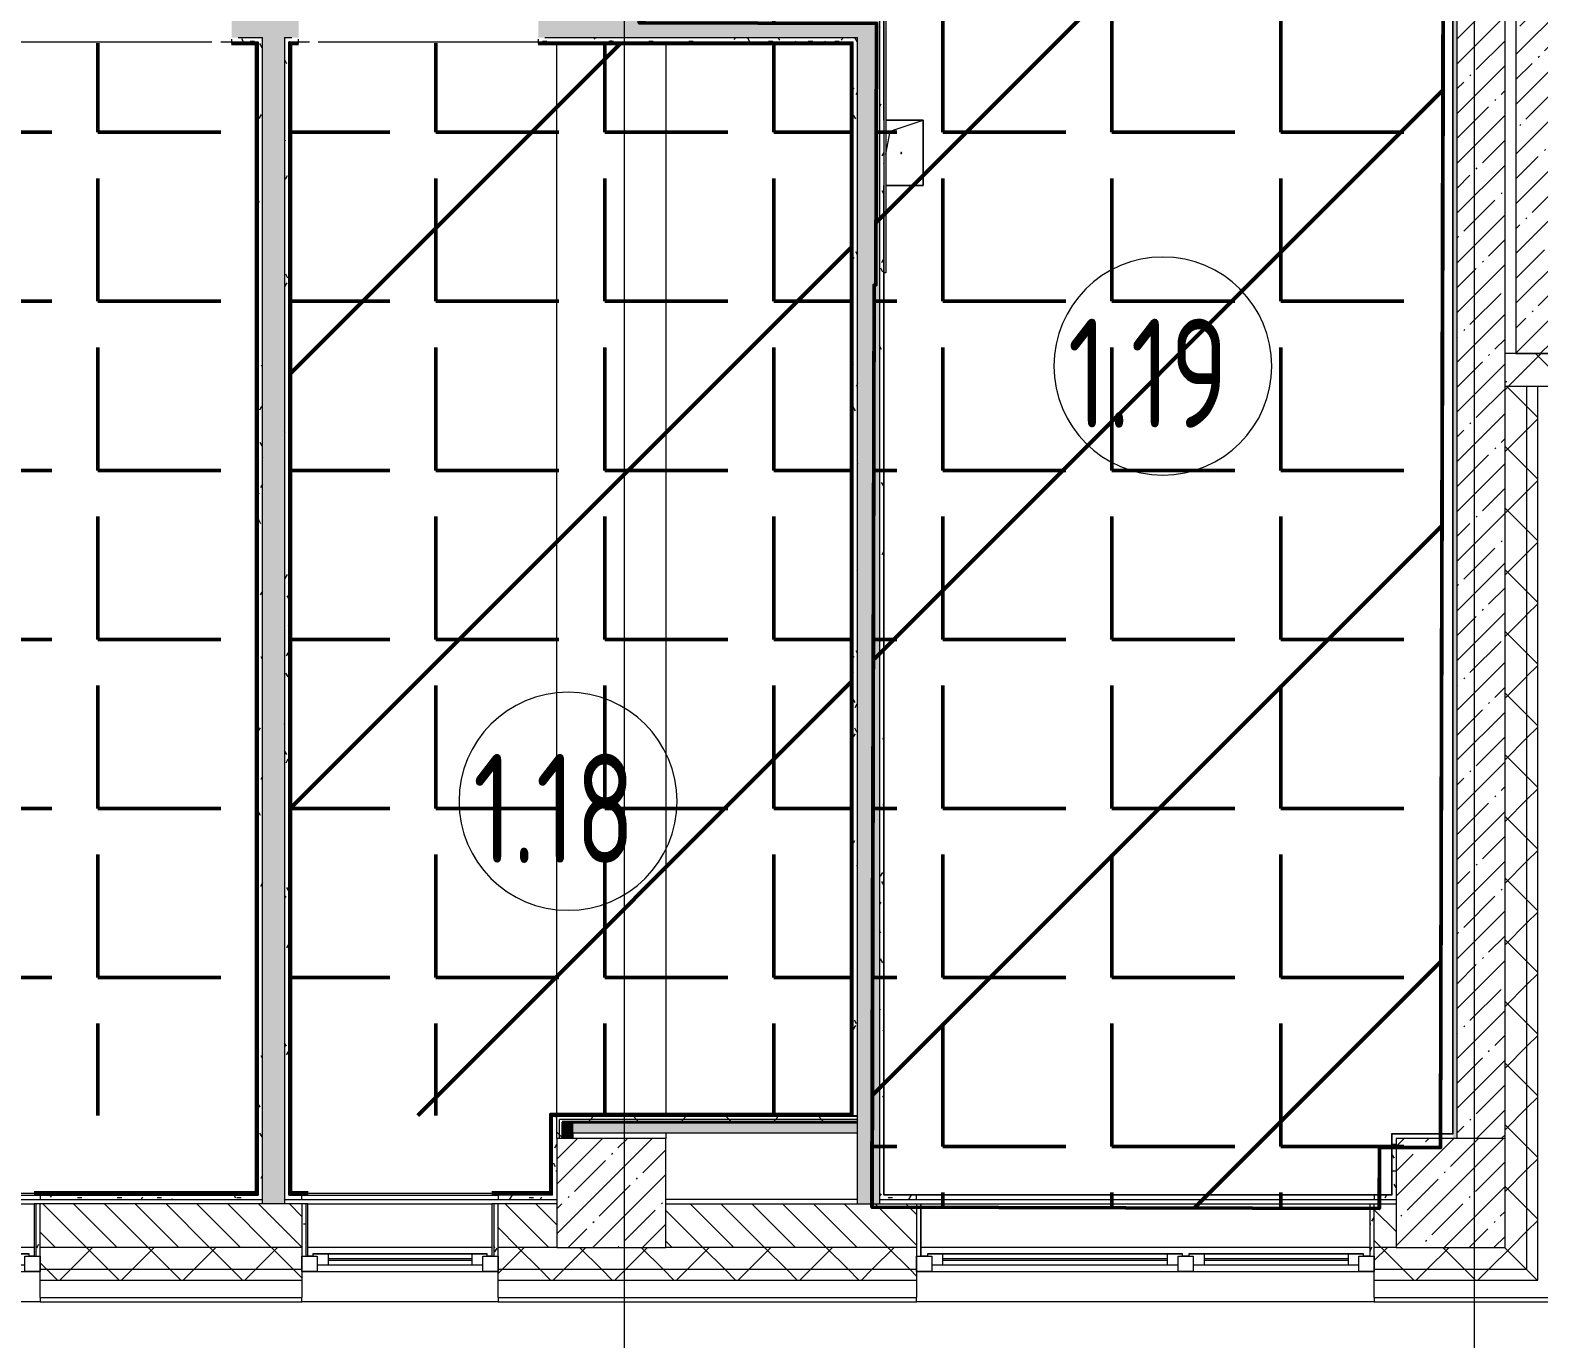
# Model space of a CAD drawing. Header units: millimetres. Extents: x -213547 to 415037, y -3642 to 106956.
# Drawn here: x 77999 to 84920, y 2995 to 8998 of the extents above; entities that cross this region are included whole.
import ezdxf

# ---------------------------------------------------------------- set-up
doc = ezdxf.new("R2010")
doc.units = ezdxf.units.MM
for name, color, linetype, lineweight in [('10)FK4', 3, 'Continuous', 50), ('1144 Монтаж CF7', 152, 'Continuous', 50), ('5.5) Перег WD5', 3, 'Continuous', 40), ('A-AREA-IDEN', 7, 'Continuous', 9), ('A-FLOR', 7, 'Continuous', 9), ('A-GENM', 7, 'Continuous', 9), ('A-GLAZ', 7, 'Continuous', 9), ('A-GLAZ-1', 7, 'Continuous', 5), ('A-WALL', 7, 'Continuous', 5), ('I-WALL', 7, 'Continuous', 5), ('S-COLS', 7, 'Continuous', 9), ('S-COLS-1', 7, 'Continuous', 5), ('Оси', 7, 'Continuous', 9)]:
    doc.layers.add(name, color=color, linetype=linetype, lineweight=lineweight)
doc.layers.add('A-WALL-1', color=9, linetype='Continuous', lineweight=5, true_color=0x808080)
doc.layers.add('A-WALL-FNSH-1', color=9, linetype='Continuous', lineweight=5, true_color=0x808080)
doc.styles.add('СПДС', font='ГОСТ тип А.ttf', dxfattribs={"width": 0.9})
pattern_1 = [(45, (64.7, -136.06), (-141.42136, 141.42136), []), (135, (64.7, -136.06), (-141.42136, -141.42136), [])]
pattern_2 = [(45, (64.7, -136.06), (-114.04925, 114.04925), []), (45, (178.75, -136.06), (-114.04925, 114.04925), [201.612, -40.322, 6.706, -33.617])]
pattern_3 = [(135, (64.7, -136.06), (-150.8683, -150.8683), [213.36, -35.56, 7.112, -35.56]), (135, (64.7, 14.71), (-150.8683, -150.8683), []), (50, (64.7, -136.06), (255.05767, -22.3145), [26.67, -293.37]), (355, (64.7, -136.06), (-49.3404, 267.4791), [21.336, -234.696]), (100.451, (85.96, -137.92), (205.7195, 245.16356), [22.666, -249.326]), (46.184, (64.7, -64.94), (379.511, -58.86), [40.005, -440.055]), (96.636, (96.33, -69.85), (332.3634, 346.3991), [33.999, -373.989]), (351.184, (64.7, -64.94), (332.3669, 346.3953), [32.004, -352.044]), (21, (100.26, -82.72), (212.26017, -143.1711), [26.67, -293.37]), (326, (100.26, -82.72), (86.5224, 257.8632), [21.336, -234.696]), (71.451, (117.95, -94.65), (298.78395, 114.6901), [22.666, -249.326]), (37.5, (64.7, -136.06), (4.32385, 118.37751), [6.706, -225.146, 6.706, -231.546, -235.585]), (37.5, (64.7, -136.06), (4.32385, 118.37751), [-470.103, 6.706, -228.879]), (7.5, (64.7, -136.06), (93.54758, 140.2533), [6.706, -129.134, 6.706, -219.812, -89.789]), (7.5, (64.7, -136.06), (93.54758, 140.2533), [-362.356, 6.706, -83.083]), (327.5, (-14.6, -136.06), (189.82734, -8.02019), [6.706, -82.194, 6.706, -270.662, -368.046]), (327.5, (-14.6, -136.06), (189.82734, -8.02019), [-366.268, 6.706, -361.34]), (317.5, (-50.16, -136.06), (207.38114, 35.59764), [6.706, -108.864, 6.706, -177.495, -261.366]), (317.5, (-50.16, -136.06), (207.38114, 35.59764), [-299.771, 6.706, -254.66])]
pattern_4 = [(0, (64.7, -136.06), (243.84, 60.96), [20.117, -162.763, 20.117, -162.763, -975.36]), (0, (64.7, -136.06), (243.84, 60.96), [-365.76, 20.117, -345.643, 20.117, -162.763, -426.72]), (0, (64.7, -136.06), (243.84, 60.96), [-914.4, 20.117, -101.803, 20.117, -284.683]), (120, (156.14, -105.58), (-174.71291, 180.691634), [20.117, -162.763, 20.117, -162.763, -975.36]), (120, (156.14, -105.58), (-174.71291, 180.691634), [-365.76, 20.117, -345.643, 20.117, -162.763, -426.72]), (120, (156.14, -105.58), (-174.71291, 180.691634), [-914.4, 20.117, -101.803, 20.117, -284.683]), (240, (186.62, 16.34), (-69.12709, -241.651634), [20.117, -162.763, 20.117, -162.763, -975.36]), (240, (186.62, 16.34), (-69.12709, -241.651634), [-365.76, 20.117, -345.643, 20.117, -162.763, -426.72]), (240, (186.62, 16.34), (-69.12709, -241.651634), [-914.4, 20.117, -101.803, 20.117, -284.683])]
pattern_5 = [(45, (64.7, -136.06), (-212.132, 212.132), []), (135, (64.7, -136.06), (-212.132, -212.132), [])]
pattern_6 = [(0, (0, 0), (0, 775.335), [563.88, -211.455]), (90, (0, 0), (-775.335, 5e-14), [563.88, -211.455])]

# ---------------------------------------------------------------- blocks, each defined once
blk = doc.blocks.new('BSC_Колонна _Прямоугольная - 500х500-V14-Объем проектирования 1 этажа')
at = {"layer": 'S-COLS-1'}
h = blk.add_hatch(dxfattribs=at)
h.set_pattern_fill('FP_18', color=256, style=0, pattern_type=2)
h.set_pattern_definition([(45, (-80600, -3800), (-114.04925, 114.04925), []), (45, (-80485.95, -3800), (-114.04925, 114.04925), [201.613, -40.323, 6.706, -33.617])])
h.paths.add_polyline_path([(250, -250), (250, 250), (-250, 250), (-250, -250)])
for p, q in [((250, 250), (-250, 250)), ((-250, 250), (-250, -250)), ((250, -250), (250, 250)), ((-250, -250), (250, -250))]:
    blk.add_line(p, q, dxfattribs=at)
blk = doc.blocks.new('120_Окно_СКБ_1Ст - 120_Окно_СКБ_1Ст 900х2500_h_-19906774-Объем проектирования 1 этажа')
at = {"layer": 'A-GLAZ'}
for p, q in [((-450, -75), (-450, -5)), ((-450, -5), (-380, -5)), ((-380, -5), (-380, -75)), ((380, -35), (-380, -35)), ((-380, -35), (-380, -75)), ((-330, -85), (-330, -35)), ((330, -85), (330, -35)), ((380, -75), (380, -5)), ((380, -5), (450, -5)), ((380, -75), (380, -35)), ((450, -5), (450, -75)), ((-380, -75), (-450, -75)), ((-380, -75), (-400, -75)), ((-400, -75), (-400, -85)), ((-400, -85), (400, -85)), ((400, -85), (-400, -85)), ((450, -75), (380, -75)), ((400, -75), (380, -75)), ((400, -85), (400, -75))]:
    blk.add_line(p, q, dxfattribs=at)
at = {"layer": 'A-GLAZ-1'}
for p, q in [((450, -5), (-450, -5)), ((-330, -55), (330, -55)), ((330, -65), (-330, -65)), ((-422, -75), (-400, -75)), ((400, -75), (422, -75))]:
    blk.add_line(p, q, dxfattribs=at)
blk = doc.blocks.new('120_Окно_СКБ_1Ст - 120_Окно_СКБ_1Ст 900х2500_h_-19906150-Объем проектирования 1 этажа')
at = {"layer": 'A-GLAZ'}
for p, q in [((-450, -75), (-450, -5)), ((-450, -5), (-380, -5)), ((-380, -5), (-380, -75)), ((380, -35), (-380, -35)), ((-380, -35), (-380, -75)), ((-330, -85), (-330, -35)), ((330, -85), (330, -35)), ((380, -75), (380, -5)), ((380, -5), (450, -5)), ((380, -75), (380, -35)), ((450, -5), (450, -75)), ((-380, -75), (-450, -75)), ((-380, -75), (-400, -75)), ((-400, -75), (-400, -85)), ((-400, -85), (400, -85)), ((400, -85), (-400, -85)), ((450, -75), (380, -75)), ((400, -75), (380, -75)), ((400, -85), (400, -75))]:
    blk.add_line(p, q, dxfattribs=at)
at = {"layer": 'A-GLAZ-1'}
for p, q in [((450, -5), (-450, -5)), ((-330, -55), (330, -55)), ((330, -65), (-330, -65)), ((-422, -75), (-400, -75)), ((400, -75), (422, -75))]:
    blk.add_line(p, q, dxfattribs=at)
blk = doc.blocks.new('120_Окно_СКБ_2Ст - 120_Окно_СКБ_2Ст 2100х2500 _мал створка СЛЕВА_-19967351-Объем проектирования 1 этажа')
at = {"layer": 'A-GLAZ'}
for p, q in [((-1050, -75), (-1050, -5)), ((-1050, -5), (-980, -5)), ((-980, -5), (-980, -75)), ((-220, -35), (-980, -35)), ((-980, -35), (-980, -75)), ((-930, -85), (-930, -35)), ((-270, -85), (-270, -35)), ((-220, -75), (-220, -5)), ((-220, -5), (-150, -5)), ((-220, -75), (-220, -35)), ((-150, -5), (-150, -75)), ((980, -35), (-150, -35)), ((-150, -35), (-150, -75)), ((-100, -85), (-100, -35)), ((930, -85), (930, -35)), ((980, -75), (980, -5)), ((980, -5), (1050, -5)), ((980, -75), (980, -35)), ((1050, -5), (1050, -75)), ((-980, -75), (-1050, -75)), ((-980, -75), (-1000, -75)), ((-1000, -75), (-1000, -85)), ((-1000, -85), (-200, -85)), ((-200, -85), (-1000, -85)), ((-150, -75), (-220, -75)), ((-200, -75), (-220, -75)), ((-200, -85), (-200, -75)), ((-150, -75), (-170, -75)), ((-170, -75), (-170, -85)), ((-170, -85), (1000, -85)), ((1000, -85), (-170, -85)), ((1050, -75), (980, -75)), ((1000, -75), (980, -75)), ((1000, -85), (1000, -75))]:
    blk.add_line(p, q, dxfattribs=at)
at = {"layer": 'A-GLAZ-1'}
for p, q in [((1050, -5), (-1050, -5)), ((-930, -55), (-270, -55)), ((-270, -65), (-930, -65)), ((-100, -55), (930, -55)), ((930, -65), (-100, -65)), ((-1030, -75), (-1000, -75)), ((-200, -75), (-170, -75)), ((1000, -75), (1030, -75))]:
    blk.add_line(p, q, dxfattribs=at)
blk = doc.blocks.new('GM_Отверстие прямоугольное _в плите_ - Отверстие-21609678-Объем проектирования 1 этажа')
at = {"layer": 'A-GENM'}
for p, q in [((-71, 150), (100, 150)), ((100, 150), (-71, 150)), ((-50, 100), (100, 150)), ((100, 150), (100, -150)), ((100, -150), (100, 150)), ((-71, -5), (-50, 100)), ((-80, -50), (-79, -45)), ((100, -150), (-71, -150)), ((-71, -150), (100, -150))]:
    blk.add_line(p, q, dxfattribs=at)
for start, end in [(360, 180), (180, 360)]:
    blk.add_arc((0, 0), 2.5, start, end, dxfattribs=at)
blk = doc.blocks.new('BSC_Колонна _Прямоугольная - 500х500-V185-Объем проектирования 1 этажа')
at = {"layer": 'S-COLS-1'}
h = blk.add_hatch(dxfattribs=at)
h.set_pattern_fill('FP_174', color=256, style=0, pattern_type=2)
h.set_pattern_definition([(45, (-84450, -3800), (-114.04925, 114.04925), []), (45, (-84335.95, -3800), (-114.04925, 114.04925), [201.613, -40.323, 6.706, -33.617])])
h.paths.add_polyline_path([(-187.2, -250), (250, -250), (250, 250), (-250, 250), (-250, -250)])
for p, q in [((250, 250), (-250, 250)), ((-250, 250), (-250, -250)), ((250, -250), (250, 250)), ((-250, -250), (250, -250))]:
    blk.add_line(p, q, dxfattribs=at)
blk = doc.blocks.new('Марка_Помещения - Номер-25198446-Объем проектирования 1 этажа')
at = {"layer": 'A-AREA-IDEN'}
for start, end in [(360, 180), (180, 360)]:
    blk.add_arc((0, 0), 2.5, start, end, dxfattribs=at)

msp = doc.modelspace()

# ---------------------------------------------------------------- hatches: boundary and pattern name
at = {"layer": '10)FK4'}
h = msp.add_hatch(dxfattribs=at)
h.set_pattern_fill('ANSI31', color=1, scale=444)
h.paths.add_polyline_path([(84485.3, 10680.2), (80797.3, 10688.8), (80793.4, 9030.8), (81881.4, 9028.3), (81878.6, 7828.3), (81860.6, 3598.3), (84188.6, 3592.9), (84189.3, 3872.9), (84469.3, 3872.2)])
h = msp.add_hatch(dxfattribs=at)
h.set_pattern_fill('ANGLE', color=256, scale=111)
h.set_pattern_definition(pattern_6)
h.paths.add_polyline_path([(79037.2, 8938.1), (77513.6, 8938.1), (77513.6, 6828.7), (76347.1, 6828.7), (76347.1, 4019.1), (79037.2, 4019.1)])
h = msp.add_hatch(dxfattribs=at)
h.set_pattern_fill('ANSI31', color=1, scale=444)
h.paths.add_polyline_path([(81766.7, 8938.1), (79193.2, 8938.1), (79193.2, 4019.1), (80386.7, 4019.1), (80386.7, 4024.1), (81766.7, 4024.1)])
at = {"layer": '1144 Монтаж CF7'}
h = msp.add_hatch(dxfattribs=at)
h.set_pattern_fill('ANGLE', color=256, scale=111)
h.set_pattern_definition(pattern_6)
h.paths.add_polyline_path([(80796.5, 10688.8), (80792.6, 9030.8), (81880.6, 9028.3), (81877.8, 7828.3), (81869.8, 7828.3), (81859.9, 3598.3), (84187.9, 3592.9), (84188.5, 3872.9), (84468.5, 3872.2), (84484.5, 10680.2)])
h = msp.add_hatch(dxfattribs=at)
h.set_pattern_fill('ANGLE', color=256, scale=111)
h.set_pattern_definition(pattern_6)
h.paths.add_polyline_path([(79037.2, 8938.1), (77513.6, 8938.1), (77513.6, 6828.7), (76347.1, 6828.7), (76347.1, 4019.1), (79037.2, 4019.1)])
h = msp.add_hatch(dxfattribs=at)
h.set_pattern_fill('ANGLE', color=256, scale=111)
h.set_pattern_definition(pattern_6)
h.paths.add_polyline_path([(81766.7, 8938.1), (79193.2, 8938.1), (79193.2, 4019.1), (80386.7, 4019.1), (80386.7, 4024.1), (81766.7, 4024.1)])
at = {"layer": 'A-WALL'}
h = msp.add_hatch(dxfattribs=at)
h.set_pattern_fill('FP_24', color=256, style=0, pattern_type=2)
h.set_pattern_definition(pattern_1)
h.paths.add_polyline_path([(89244.7, 7363.9), (89266.7, 7363.9), (89266.7, 7513.9), (89244.7, 7513.9), (89244.7, 7383.9)])
h.paths.add_polyline_path([(84914.7, 7363.9), (85064.7, 7363.9), (85064.7, 7383.9), (85034.7, 7383.9), (85034.7, 7513.9), (84772.7, 7513.9), (84772.7, 7363.9), (84864.7, 7363.9)])
h = msp.add_hatch(dxfattribs=at)
h.set_pattern_fill('FP_24', color=256, style=0, pattern_type=2)
h.set_pattern_definition(pattern_1)
h.paths.add_polyline_path([(84764.7, 3413.9), (84864.7, 3413.9), (84864.6, 7363.9), (84764.7, 7363.9), (84764.7, 3913.9)])
h = msp.add_hatch(dxfattribs=at)
h.set_pattern_fill('FP_24', color=256, style=0, pattern_type=2)
h.set_pattern_definition(pattern_1)
h.paths.add_polyline_path([(84864.7, 3313.9), (84914.7, 3313.9), (84914.7, 7363.9), (84864.7, 7363.9), (84864.7, 3413.9)])
h = msp.add_hatch(dxfattribs=at)
h.set_pattern_fill('FP_2', color=256, style=0, pattern_type=2)
h.set_pattern_definition([(135, (64.7, -136.06), (-70.71068, -70.71068), [])])
h.paths.add_polyline_path([(79065.2, 3413.9), (79245.2, 3413.9), (79245.2, 3613.9), (78044.7, 3613.9), (78044.7, 3413.9), (78138.3, 3413.9)])
h.paths.add_polyline_path([(82064.7, 3413.9), (82064.7, 3613.9), (80914.7, 3613.9), (80914.7, 3413.9), (81232.9, 3413.9)])
h.paths.add_polyline_path([(80145.2, 3413.9), (80414.7, 3413.9), (80414.7, 3613.9), (80145.2, 3613.9), (80145.2, 3566.6)])
h.paths.add_polyline_path([(84164.7, 3413.9), (84264.7, 3413.9), (84264.7, 3613.9), (84164.7, 3613.9), (84164.7, 3418.3)])
h.paths.add_polyline_path([(77106.8, 3413.9), (77144.7, 3413.9), (77144.7, 3613.9), (76044.7, 3613.9), (76044.7, 3413.9), (76075.2, 3413.9)])
h = msp.add_hatch(dxfattribs=at)
h.set_pattern_fill('FP_24', color=256, style=0, pattern_type=2)
h.set_pattern_definition(pattern_1)
h.paths.add_polyline_path([(84762.2, 3313.9), (84864.7, 3313.9), (84864.7, 3413.9), (84164.7, 3413.9), (84164.7, 3313.9), (84654.7, 3313.9)])
h.paths.add_polyline_path([(80414.7, 3313.9), (82064.7, 3313.9), (82064.7, 3413.9), (80145.2, 3413.9), (80145.2, 3313.9), (80201.4, 3313.9)])
h.paths.add_polyline_path([(79165.2, 3313.9), (79245.2, 3313.9), (79245.2, 3413.9), (78044.7, 3413.9), (78044.7, 3313.9), (79065.2, 3313.9)])
h.paths.add_polyline_path([(75944.7, 3313.9), (77144.7, 3313.9), (77144.7, 3413.9), (75922.7, 3413.9), (75922.7, 3313.9)])
h = msp.add_hatch(dxfattribs=at)
h.set_pattern_fill('FP_24', color=256, style=0, pattern_type=2)
h.set_pattern_definition(pattern_1)
h.paths.add_polyline_path([(84760.9, 3263.9), (84914.7, 3263.9), (84914.7, 3313.9), (84164.7, 3313.9), (84164.7, 3263.9), (84654.7, 3263.9)])
h.paths.add_polyline_path([(82064.7, 3263.9), (82064.7, 3313.9), (80145.2, 3313.9), (80145.2, 3263.9), (81794.7, 3263.9)])
h.paths.add_polyline_path([(79245.2, 3263.9), (79245.2, 3313.9), (78044.7, 3313.9), (78044.7, 3263.9), (79169.8, 3263.9)])
h.paths.add_polyline_path([(77144.7, 3263.9), (77144.7, 3313.9), (75922.7, 3313.9), (75922.7, 3263.9), (77106.8, 3263.9)])
at = {"layer": 'I-WALL'}
h = msp.add_hatch(dxfattribs=at)
h.set_pattern_fill('FP_1', color=256, style=0, pattern_type=2)
h.set_pattern_definition(pattern_2)
h.paths.add_polyline_path([(84826.7, 7513.9), (85034.7, 7513.9), (85034.7, 11413.9), (84814.7, 11413.9), (84814.7, 7513.9), (84825.6, 7513.9)])
h = msp.add_hatch(dxfattribs=at)
h.set_pattern_fill('FP_191', color=256, style=0, pattern_type=2)
h.set_pattern_definition(pattern_4)
h.paths.add_polyline_path([(84544.7, 3913.9), (84544.7, 10743.9), (84524.7, 10742.9), (84524.7, 3913.9)])
h = msp.add_hatch(dxfattribs=at)
h.set_pattern_fill('FP_1', color=256, style=0, pattern_type=2)
h.set_pattern_definition(pattern_2)
h.paths.add_polyline_path([(84764.7, 3913.9), (84764.7, 10763.9), (84544.7, 10763.9), (84544.7, 3913.9)])
h = msp.add_hatch(dxfattribs=at)
h.set_pattern_fill('FP_191', color=256, style=0, pattern_type=2)
h.set_pattern_definition(pattern_4)
h.paths.add_polyline_path([(81894.7, 3653.9), (81914.7, 3654.9), (81914.7, 9083.9), (81894.7, 9083.9), (81894.7, 3933.9)])
h = msp.add_hatch(dxfattribs=at)
h.set_pattern_fill('FP_41', color=256, style=0, pattern_type=2)
h.set_pattern_definition(pattern_3)
h.paths.add_polyline_path([(81726, 8963.9), (81894.7, 8963.9), (81894.7, 9063.9), (80329.7, 9063.9), (80329.7, 8963.9), (81232.9, 8963.9)])
h.paths.add_polyline_path([(79165.2, 8963.9), (79229.7, 8963.9), (79229.7, 9063.9), (78922.7, 9063.9), (78922.7, 8963.9), (79145.5, 8963.9)])
h.paths.add_polyline_path([(77385.6, 8963.9), (77822.7, 8963.9), (77822.7, 9063.9), (76994.7, 9063.9), (76994.7, 8963.9), (77365.6, 8963.9)])
h.paths.add_polyline_path([(75784.7, 8963.9), (76044.7, 8963.9), (76044.7, 9063.9), (75764.7, 9063.9), (75764.7, 8963.9), (75774.7, 8963.9)])
h = msp.add_hatch(dxfattribs=at)
h.set_pattern_fill('FP_191', color=256, style=0, pattern_type=2)
h.set_pattern_definition(pattern_4)
h.paths.add_polyline_path([(79045.2, 8943.9), (79065.2, 8943.9), (79065.2, 8963.9), (78952.7, 8963.9), (78952.7, 8955.9), (78922.7, 8955.9), (78922.7, 8943.9), (78952.7, 8943.9)])
h.paths.add_polyline_path([(77505.6, 8943.9), (77822.7, 8943.9), (77822.7, 8955.9), (77792.7, 8955.9), (77792.7, 8963.9), (77505.6, 8963.9)])
h = msp.add_hatch(dxfattribs=at)
h.set_pattern_fill('FP_191', color=256, style=0, pattern_type=2)
h.set_pattern_definition(pattern_4)
h.paths.add_polyline_path([(79045.2, 3653.9), (79065.2, 3653.9), (79065.2, 8943.9), (79045.2, 8943.9), (79045.2, 3654.1)])
h = msp.add_hatch(dxfattribs=at)
h.set_pattern_fill('FP_41', color=256, style=0, pattern_type=2)
h.set_pattern_definition(pattern_3)
h.paths.add_polyline_path([(79065.2, 3613.9), (79165.2, 3613.9), (79165.2, 8963.9), (79065.2, 8963.9), (79065.2, 3626.9)])
h = msp.add_hatch(dxfattribs=at)
h.set_pattern_fill('FP_191', color=256, style=0, pattern_type=2)
h.set_pattern_definition(pattern_4)
h.paths.add_polyline_path([(80814.7, 8943.9), (81774.7, 8943.9), (81774.6, 8963.9), (80359.7, 8963.5), (80359.7, 8955.9), (80329.7, 8955.9), (80329.7, 8943.9), (80714.7, 8943.9)])
h.paths.add_polyline_path([(79169.8, 8943.9), (79229.7, 8943.9), (79229.7, 8955.9), (79199.7, 8955.9), (79199.7, 8963.9), (79165.2, 8963.9), (79165.2, 8943.9)])
h = msp.add_hatch(dxfattribs=at)
h.set_pattern_fill('FP_191', color=256, style=0, pattern_type=2)
h.set_pattern_definition(pattern_4)
h.paths.add_polyline_path([(79169.8, 3653.9), (79185.2, 3653.9), (79185.2, 8943.9), (79165.2, 8943.9), (79165.2, 3653.9)])
h = msp.add_hatch(dxfattribs=at)
h.set_pattern_fill('FP_191', color=256, style=0, pattern_type=2)
h.set_pattern_definition(pattern_4)
h.paths.add_polyline_path([(81794.7, 4019.4), (81794.7, 8963.9), (81774.7, 8963.9), (81774.7, 4019.4)])
h = msp.add_hatch(dxfattribs=at)
h.set_pattern_fill('FP_41', color=256, style=0, pattern_type=2)
h.set_pattern_definition(pattern_3)
h.paths.add_polyline_path([(81794.7, 3613.9), (81894.7, 3613.9), (81894.7, 8963.9), (81794.7, 8963.9), (81794.7, 3633.9)])
h = msp.add_hatch(dxfattribs=at)
h.set_pattern_fill('FP_191', color=256, style=0, pattern_type=2)
h.set_pattern_definition(pattern_4)
h.paths.add_polyline_path([(80394.7, 3653.9), (80414.7, 3653.9), (80414.7, 4013.9), (80394.7, 4013.9), (80394.7, 3654.6)])
h = msp.add_hatch(dxfattribs=at)
h.set_pattern_fill('FP_192', color=256, style=0, pattern_type=2)
h.set_pattern_definition(pattern_5)
h.paths.add_polyline_path([(80414.7, 3913.9), (80427.2, 3913.9), (80427.2, 4013.9), (80414.7, 4013.9), (80414.7, 3932.4)])
h = msp.add_hatch(dxfattribs=at)
h.set_pattern_fill('FP_192', color=256, style=0, pattern_type=2)
h.set_pattern_definition(pattern_5)
h.paths.add_polyline_path([(81232.9, 4001.4), (81794.7, 4001.4), (81794.7, 4013.9), (80427.2, 4013.9), (80427.2, 4001.4), (80914.7, 4001.4)])
h = msp.add_hatch(dxfattribs=at)
h.set_pattern_fill('FP_192', color=256, style=0, pattern_type=2)
h.set_pattern_definition(pattern_5)
h.paths.add_polyline_path([(80427.2, 3913.9), (80439.7, 3913.9), (80439.7, 4001.4), (80427.2, 4001.4), (80427.2, 3938.9)])
h = msp.add_hatch(dxfattribs=at)
h.set_pattern_fill('FP_192', color=256, style=0, pattern_type=2)
h.set_pattern_definition(pattern_5)
h.paths.add_polyline_path([(80909.2, 3988.9), (81794.7, 3988.9), (81794.7, 4001.4), (80439.7, 4001.4), (80439.7, 3988.9), (80717.1, 3988.9)])
for points in [[(80439.7, 3913.9), (80489.7, 3913.9), (80489.7, 3988.9), (80439.7, 3988.5)], [(80914.7, 3938.9), (81794.7, 3938.9), (81794.7, 3988.9), (80489.7, 3988.9), (80489.7, 3938.9), (80912.9, 3938.9)]]:
    msp.add_hatch(color=256, dxfattribs=at).paths.add_polyline_path(points)
h = msp.add_hatch(dxfattribs=at)
h.set_pattern_fill('FP_191', color=256, style=0, pattern_type=2)
h.set_pattern_definition(pattern_4)
h.paths.add_polyline_path([(84264.7, 3633.9), (84264.7, 3913.9), (84244.7, 3912.4), (84244.7, 3633.9)])
h = msp.add_hatch(dxfattribs=at)
h.set_pattern_fill('FP_191', color=256, style=0, pattern_type=2)
h.set_pattern_definition(pattern_4)
h.paths.add_polyline_path([(77144.7, 3633.9), (77144.7, 3653.9), (76344.1, 3653.9), (76344.1, 3642.9), (76319.1, 3633.9), (77106.8, 3633.9)])
h.paths.add_polyline_path([(79037.2, 3633.9), (79065.2, 3633.9), (79065.2, 3653.9), (78044.7, 3653.9), (78044.7, 3633.9), (78138.3, 3633.9)])
h = msp.add_hatch(dxfattribs=at)
h.set_pattern_fill('FP_191', color=256, style=0, pattern_type=2)
h.set_pattern_definition(pattern_4)
h.paths.add_polyline_path([(78044.7, 3373.9), (78044.7, 3613.9), (78024.7, 3613.9), (78024.7, 3373.9)])
h = msp.add_hatch(dxfattribs=at)
h.set_pattern_fill('FP_191', color=256, style=0, pattern_type=2)
h.set_pattern_definition(pattern_4)
h.paths.add_polyline_path([(80201.4, 3633.9), (80414.7, 3633.9), (80414.7, 3653.9), (80145.2, 3653.9), (80145.2, 3633.9)])
h.paths.add_polyline_path([(79169.8, 3633.9), (79245.2, 3633.9), (79245.2, 3653.9), (79165.2, 3653.9), (79165.2, 3633.9)])
h = msp.add_hatch(dxfattribs=at)
h.set_pattern_fill('FP_191', color=256, style=0, pattern_type=2)
h.set_pattern_definition(pattern_4)
h.paths.add_polyline_path([(79245.2, 3373.9), (79265.2, 3373.9), (79265.2, 3613.9), (79245.2, 3613.9), (79245.2, 3413.9)])
h = msp.add_hatch(dxfattribs=at)
h.set_pattern_fill('FP_191', color=256, style=0, pattern_type=2)
h.set_pattern_definition(pattern_4)
h.paths.add_polyline_path([(80145.2, 3373.9), (80145.2, 3613.9), (80125.2, 3613.9), (80125.2, 3373.9)])
h = msp.add_hatch(dxfattribs=at)
h.set_pattern_fill('FP_191', color=256, style=0, pattern_type=2)
h.set_pattern_definition(pattern_4)
h.paths.add_polyline_path([(82064.7, 3633.9), (82064.7, 3653.9), (81894.7, 3653.9), (81894.7, 3633.9), (81914.7, 3633.9)])
h.paths.add_polyline_path([(84243.2, 3633.9), (84244.7, 3633.9), (84243.7, 3653.9), (84164.7, 3653.9), (84164.7, 3633.9)])
h = msp.add_hatch(dxfattribs=at)
h.set_pattern_fill('FP_191', color=256, style=0, pattern_type=2)
h.set_pattern_definition(pattern_4)
h.paths.add_polyline_path([(82064.7, 3373.9), (82084.7, 3373.9), (82084.7, 3613.9), (82064.7, 3613.9), (82064.7, 3413.9)])
h = msp.add_hatch(dxfattribs=at)
h.set_pattern_fill('FP_191', color=256, style=0, pattern_type=2)
h.set_pattern_definition(pattern_4)
h.paths.add_polyline_path([(84144.7, 3373.9), (84164.7, 3373.9), (84164.7, 3613.9), (84144.7, 3613.9), (84144.7, 3383.9)])

# ---------------------------------------------------------------- linework, layer by layer
at = {"layer": '10)FK4', "flags": 128}
for points in [[(80796.5, 10688.8), (80792.6, 9030.8), (81880.6, 9028.3), (81877.8, 7828.3), (81869.8, 7828.3), (81859.9, 3598.3), (84187.9, 3592.9), (84188.5, 3872.9), (84468.5, 3872.2), (84484.5, 10680.2)], [(80797.3, 10688.8), (80793.4, 9030.8), (81881.4, 9028.3), (81878.6, 7828.3), (81870.6, 7828.3), (81860.6, 3598.3), (84188.6, 3592.9), (84189.3, 3872.9), (84469.3, 3872.2), (84485.3, 10680.2)]]:
    msp.add_lwpolyline(points, close=True, dxfattribs=at)
at = {"layer": '10)FK4'}
for points in [[(78016.7, 3664.1), (79037.2, 3664.1), (79037.2, 8938.1), (78922.7, 8938.1)], [(78016.7, 3661.9), (79037.2, 3661.9), (79037.2, 8935.9), (78922.7, 8935.9)], [(79229.7, 8938.1), (79193.2, 8938.1), (79193.2, 3664.1), (79273.7, 3664.1)], [(79229.7, 8935.9), (79193.2, 8935.9), (79193.2, 3661.9), (79273.7, 3661.9)], [(80117.2, 3664.1), (80386.7, 3664.1), (80386.7, 4024.1), (81766.7, 4024.1), (81766.7, 8938.1), (80329.7, 8938.1)], [(80117.2, 3661.9), (80386.7, 3661.9), (80386.7, 4021.9), (81766.7, 4021.9), (81766.7, 8935.9), (80329.7, 8935.9)]]:
    msp.add_lwpolyline(points, dxfattribs=at)
at = {"layer": '5.5) Перег WD5'}
msp.add_lwpolyline([(80439.7, 3988.9), (81794.7, 3988.9)], dxfattribs=at)
at = {"layer": 'A-FLOR'}
for p, q in [((84524.7, 10742.9), (84524.7, 3933.9)), ((81914.7, 8584.4), (81914.7, 9083.9)), ((77822.7, 8943.9), (78832.7, 8943.9)), ((78872.7, 8943.9), (78922.7, 8943.9)), ((79229.7, 8943.9), (79279.7, 8943.9)), ((79319.7, 8943.9), (80329.7, 8943.9)), ((80329.7, 8955.9), (80329.7, 8943.9)), ((80414.7, 4021.9), (80414.7, 8935.9)), ((80914.7, 8935.9), (80914.7, 4021.9)), ((81914.7, 3654.9), (81914.7, 8284.4)), ((84772.7, 7383.9), (84764.7, 7383.9)), ((80914.7, 3913.9), (80489.7, 3913.9)), ((80914.7, 3938.9), (80914.7, 3913.9)), ((84523.7, 3933.9), (84244.7, 3933.9)), ((84244.7, 3933.9), (84244.7, 3653.9)), ((81794.7, 3633.9), (80914.7, 3633.9)), ((84243.7, 3653.9), (81914.7, 3653.9))]:
    msp.add_line(p, q, dxfattribs=at)
at = {"layer": 'A-WALL'}
for p, q in [((78922.7, 8943.9), (79045.2, 8943.9)), ((79045.2, 8943.9), (79045.2, 3653.9)), ((79185.2, 8943.9), (79229.7, 8943.9)), ((79185.2, 3653.9), (79185.2, 8943.9)), ((80329.7, 8943.9), (81774.7, 8943.9)), ((81774.7, 4019.4), (81774.7, 8943.9)), ((81914.7, 8584.4), (81914.7, 3653.9)), ((84764.7, 7363.9), (85064.7, 7363.9)), ((84864.7, 3313.9), (84864.7, 7363.9)), ((84914.7, 3263.9), (84914.7, 7363.9)), ((80427.2, 3913.9), (80427.2, 4001.4)), ((81794.7, 4001.4), (80427.2, 4001.4)), ((80439.7, 3913.9), (80439.7, 3988.9)), ((81794.7, 3988.9), (80439.7, 3988.9)), ((84524.7, 3933.9), (84523.7, 3933.9)), ((77172.7, 3613.9), (78016.7, 3613.9)), ((78044.7, 3653.9), (79045.2, 3653.9)), ((79185.2, 3653.9), (79245.2, 3653.9)), ((79273.2, 3613.9), (80117.2, 3613.9)), ((80394.7, 3653.9), (80145.2, 3653.9)), ((80394.7, 3653.9), (80394.7, 3661.9)), ((80914.7, 3613.9), (84264.7, 3613.9)), ((84244.7, 3653.9), (84243.7, 3653.9)), ((79245.2, 3413.9), (78044.7, 3413.9)), ((80414.7, 3413.9), (80145.2, 3413.9)), ((82064.7, 3413.9), (80914.7, 3413.9)), ((84264.7, 3413.9), (84164.7, 3413.9)), ((78044.7, 3313.9), (79245.2, 3313.9)), ((78044.7, 3263.9), (79245.2, 3263.9)), ((80145.2, 3313.9), (82064.7, 3313.9)), ((80145.2, 3263.9), (82064.7, 3263.9)), ((84164.7, 3313.9), (84864.7, 3313.9)), ((84164.7, 3263.9), (84914.7, 3263.9)), ((78044.7, 3183.9), (79245.2, 3183.9)), ((80145.2, 3183.9), (82064.7, 3183.9)), ((84164.7, 3183.9), (84994.7, 3183.9)), ((78044.7, 3163.9), (77144.7, 3163.9)), ((80145.2, 3163.9), (79245.2, 3163.9)), ((84164.7, 3163.9), (82064.7, 3163.9))]:
    msp.add_line(p, q, dxfattribs=at)
at = {"layer": 'A-WALL-1'}
for p, q in [((84814.7, 11413.9), (84814.7, 7513.9)), ((84544.7, 3913.9), (84544.7, 10763.9)), ((84764.7, 3913.9), (84764.7, 10763.9)), ((81894.7, 9063.9), (81894.7, 3613.9)), ((78922.7, 8955.9), (78922.7, 8943.9)), ((78952.7, 8963.9), (79065.2, 8963.9)), ((79065.2, 3613.9), (79065.2, 8963.9)), ((79165.2, 8963.9), (79199.7, 8963.9)), ((79165.2, 8963.9), (79165.2, 3613.9)), ((79229.7, 8943.9), (79229.7, 8955.9)), ((80359.7, 8963.9), (81794.7, 8963.9)), ((81794.7, 3613.9), (81794.7, 8963.9)), ((85064.7, 7513.9), (84772.7, 7513.9)), ((84814.7, 7513.9), (85034.7, 7513.9)), ((81774.7, 4019.4), (81794.7, 4019.4)), ((81794.7, 4013.9), (80394.7, 4013.9)), ((80414.7, 3913.9), (80414.7, 4013.9)), ((80489.7, 3913.9), (80489.7, 3938.9)), ((80489.7, 3938.9), (81794.7, 3938.9)), ((79265.2, 3613.9), (78024.7, 3613.9)), ((78024.7, 3613.9), (78024.7, 3373.9)), ((78044.7, 3653.9), (78044.7, 3633.9)), ((78044.7, 3633.9), (79065.2, 3633.9)), ((78044.7, 3183.9), (78044.7, 3613.9)), ((79165.2, 3633.9), (79245.2, 3633.9)), ((79245.2, 3633.9), (79245.2, 3653.9)), ((79245.2, 3613.9), (79245.2, 3183.9)), ((79265.2, 3373.9), (79265.2, 3613.9)), ((80414.7, 3613.9), (80125.2, 3613.9)), ((80125.2, 3613.9), (80125.2, 3373.9)), ((80145.2, 3653.9), (80145.2, 3633.9)), ((80145.2, 3633.9), (80414.7, 3633.9)), ((80145.2, 3183.9), (80145.2, 3613.9)), ((81894.7, 3633.9), (82064.7, 3633.9)), ((82064.7, 3633.9), (82064.7, 3653.9)), ((82064.7, 3613.9), (82064.7, 3183.9)), ((82084.7, 3373.9), (82084.7, 3613.9)), ((84144.7, 3613.9), (84144.7, 3373.9)), ((84164.7, 3653.9), (84164.7, 3633.9)), ((84164.7, 3633.9), (84264.7, 3633.9)), ((84164.7, 3183.9), (84164.7, 3613.9)), ((78024.7, 3373.9), (78044.7, 3373.9)), ((79245.2, 3373.9), (79265.2, 3373.9)), ((80125.2, 3373.9), (80145.2, 3373.9)), ((82064.7, 3373.9), (82084.7, 3373.9)), ((84144.7, 3373.9), (84164.7, 3373.9))]:
    msp.add_line(p, q, dxfattribs=at)
at = {"layer": 'A-WALL-FNSH-1'}
for p, q in [((84523.7, 10742.9), (84523.7, 3934.9)), ((78922.7, 8943.9), (78922.7, 8935.9)), ((78922.7, 8935.9), (79037.2, 8935.9)), ((79037.2, 8935.9), (79037.2, 3661.9)), ((79193.2, 8935.9), (79229.7, 8935.9)), ((79193.2, 3661.9), (79193.2, 8935.9)), ((79229.7, 8935.9), (79229.7, 8943.9)), ((80329.7, 8943.9), (80329.7, 8935.9)), ((80329.7, 8935.9), (81766.7, 8935.9)), ((81766.7, 8935.9), (81766.7, 4021.9)), ((81915.7, 7884.9), (81914.7, 7884.9)), ((81915.7, 3654.9), (81915.7, 7884.9)), ((84772.7, 7513.9), (84764.7, 7513.9)), ((80386.7, 4021.9), (80386.7, 3653.9)), ((81766.7, 4021.9), (80386.7, 4021.9)), ((81774.7, 4013.9), (81774.7, 4019.4)), ((80394.7, 3661.9), (80394.7, 4013.9)), ((84523.7, 3934.9), (84243.7, 3934.9)), ((84243.7, 3934.9), (84243.7, 3654.9)), ((79037.2, 3661.9), (76347.1, 3661.9)), ((76374.8, 3653.9), (78044.7, 3653.9)), ((78016.7, 3613.9), (78016.7, 3373.9)), ((78024.7, 3613.9), (78016.7, 3613.9)), ((80394.7, 3661.9), (79193.2, 3661.9)), ((79245.2, 3653.9), (80145.2, 3653.9)), ((79273.2, 3613.9), (79265.2, 3613.9)), ((79273.2, 3373.9), (79273.2, 3613.9)), ((80117.2, 3613.9), (80117.2, 3373.9)), ((80125.2, 3613.9), (80117.2, 3613.9)), ((84243.7, 3654.9), (81915.7, 3654.9)), ((82085.7, 3373.9), (82085.7, 3613.9)), ((84143.7, 3613.9), (84143.7, 3373.9)), ((78016.7, 3373.9), (78024.7, 3373.9)), ((79265.2, 3373.9), (79273.2, 3373.9)), ((80117.2, 3373.9), (80125.2, 3373.9)), ((82084.7, 3373.9), (82085.7, 3373.9)), ((84143.7, 3373.9), (84144.7, 3373.9)), ((78044.7, 3183.9), (78044.7, 3163.9)), ((79245.2, 3163.9), (79245.2, 3183.9)), ((80145.2, 3183.9), (80145.2, 3163.9)), ((82064.7, 3163.9), (82064.7, 3183.9)), ((84164.7, 3183.9), (84164.7, 3163.9)), ((78044.7, 3163.9), (79245.2, 3163.9)), ((80145.2, 3163.9), (82064.7, 3163.9)), ((84164.7, 3163.9), (85014.7, 3163.9))]:
    msp.add_line(p, q, dxfattribs=at)
at = {"layer": 'I-WALL'}
for p, q in [((81915.7, 7884.9), (81915.7, 9084.9)), ((81923.7, 9084.9), (81923.7, 7884.9)), ((81923.7, 7884.9), (81915.7, 7884.9)), ((77144.7, 3633.9), (78044.7, 3633.9)), ((79245.2, 3633.9), (80145.2, 3633.9)), ((82064.7, 3633.9), (84164.7, 3633.9)), ((78016.7, 3413.9), (77172.7, 3413.9)), ((80117.2, 3413.9), (79273.2, 3413.9)), ((84144.7, 3413.9), (82084.7, 3413.9))]:
    msp.add_line(p, q, dxfattribs=at)
at = {"layer": 'Оси'}
for points in [[(80724.7, -2042.3), (80724.7, 2957.7), (80724.7, 22254), (80724.7, 27254)], [(84624.7, -2042.3), (84624.7, 2957.7), (84624.7, 16779), (84624.7, 21779)]]:
    msp.add_lwpolyline(points, dxfattribs=at)

# ---------------------------------------------------------------- block references
at = {"layer": 'A-AREA-IDEN', "xscale": 199.9999999999999, "yscale": 199.9999999999999, "zscale": 199.9999999999999}
for p in [(83194.9, 7456.9), (80466.1, 5460.4)]:
    msp.add_blockref('Марка_Помещения - Номер-25198446-Объем проектирования 1 этажа', p, dxfattribs=at)
at = {"layer": 'A-GENM'}
msp.add_blockref('GM_Отверстие прямоугольное _в плите_ - Отверстие-21609678-Объем проектирования 1 этажа', (81994.7, 8434.4), dxfattribs=at)
at = {"layer": 'A-GLAZ', "color": 3, "rotation": 180}
for name, p in [('120_Окно_СКБ_1Ст - 120_Окно_СКБ_1Ст 900х2500_h_-19906774-Объем проектирования 1 этажа', (77594.7, 3298.9)), ('120_Окно_СКБ_1Ст - 120_Окно_СКБ_1Ст 900х2500_h_-19906150-Объем проектирования 1 этажа', (79695.2, 3298.9)), ('120_Окно_СКБ_2Ст - 120_Окно_СКБ_2Ст 2100х2500 _мал створка СЛЕВА_-19967351-Объем проектирования 1 этажа', (83114.7, 3298.9))]:
    msp.add_blockref(name, p, dxfattribs=at)
at = {"layer": 'S-COLS'}
for name, p in [('BSC_Колонна _Прямоугольная - 500х500-V14-Объем проектирования 1 этажа', (80664.7, 3663.9)), ('BSC_Колонна _Прямоугольная - 500х500-V185-Объем проектирования 1 этажа', (84514.7, 3663.9))]:
    msp.add_blockref(name, p, dxfattribs=at)

# ---------------------------------------------------------------- texts
at = {"layer": 'A-AREA-IDEN', "char_height": 500, "width": 1096.708, "attachment_point": 1, "style": 'СПДС'}
for s, insert in [('1.19', (82758.8, 7674.1)), ('1.18', (80030, 5677.6))]:
    msp.add_mtext(s, dxfattribs=dict(at, insert=insert))

doc.saveas('drawing.dxf')
